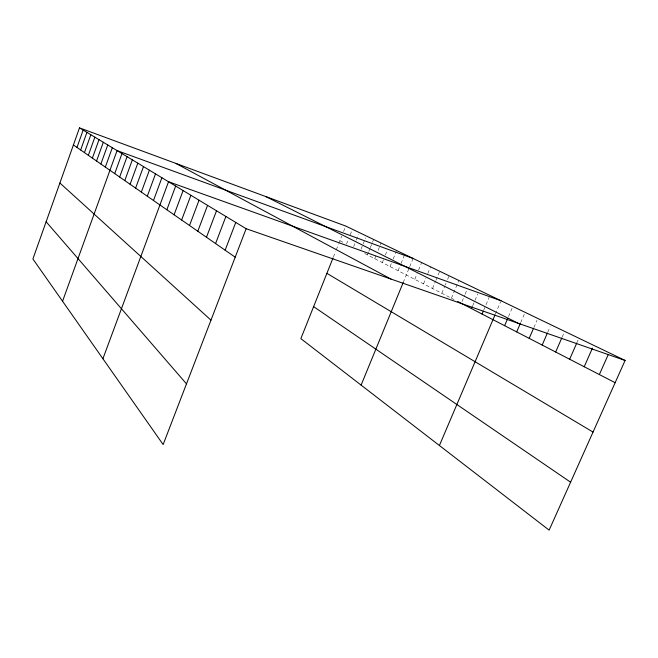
<?xml version="1.0" encoding="UTF-8"?>
<svg xmlns="http://www.w3.org/2000/svg" width="658" height="658" viewBox="0 0 658 658"><rect width="100%" height="100%" fill="white"/><g stroke="black" fill="none" stroke-linecap="round" stroke-linejoin="round"><path stroke-width="0.49" stroke-dasharray="3.29 2.47" d="M333.384 257.056L335.555 251.611M336.279 249.793L338.451 244.34M338.812 243.435L341.724 236.123M343.55 231.55L345.746 226.056M346.503 244.11L348.353 239.471M350.212 234.84L352.433 229.272M353.659 246.668L355.92 241.034M356.291 240.096L358.552 234.462M361.003 249.292L365.601 237.875M367.394 254.885L368.488 252.162M368.858 251.257L369.952 248.535M370.322 247.63L373.612 239.463M374.739 258.676L375.858 255.921M378.095 250.402L379.954 245.812M380.324 244.891L381.064 243.049M382.298 262.575L383.433 259.778M385.325 255.123L387.217 250.468M390.071 266.589L391.609 262.805M393.155 259.03L396.231 251.471M398.074 270.718L400.664 264.384M401.026 263.48L404.728 254.432M403.198 282.529L409.317 267.625M409.695 266.704L413.084 258.454M414.787 279.337L417.082 273.753M418.62 270.035L421.679 262.591M423.522 283.845L425.866 278.178M427.815 273.465L430.546 266.852M432.528 288.492L435.538 281.229M435.917 280.324L439.684 271.252M441.814 293.287L444.89 285.917M445.269 284.996L446.042 283.154M447.572 279.469L449.11 275.784M451.404 298.23L458.832 280.464M462.048 301.529L464.704 295.212M465.083 294.315L466.596 290.704M472.666 305.855L474.599 301.274M474.986 300.361L477.692 293.945M483.646 310.329L485.62 305.674M486.015 304.744L489.165 297.301M495.4 314.006L500.631 301.709M508.544 316.531L512.459 307.368M520.692 322.593L524.303 314.203M533.893 327.503L537.018 320.265M547.777 332.158L550.178 326.639M562.203 337.003L564.251 332.315M577.28 341.872L578.086 340.046M339.898 240.705L344.85 243.254M364.713 253.503L454.102 299.62"/><path stroke-width="0.99" d="M79.486 127.858L32.9 258.981L163.143 444.561L246.141 228.713L79.486 127.858L345.746 226.056L625.1 360.452L549.134 530.142L300.854 338.64L333.022 257.961M76.978 147.433L83.155 130.078M80.654 149.983L86.93 132.365M84.446 152.607L90.837 134.726M88.353 155.321L94.859 137.16M92.391 158.126L99.013 139.677M96.562 161.013L103.298 142.276M100.871 164.007L107.739 144.957M105.329 167.099L112.321 147.729M62.559 301.241L117.066 150.6L413.084 258.454M114.714 173.605L121.977 153.577M119.657 177.035L127.068 156.653M124.781 180.588L132.34 159.845M130.095 184.273L137.81 163.159M135.614 188.098L143.493 166.597M141.338 192.07L149.391 170.167M147.293 196.199L155.518 173.876M153.487 200.493L161.901 177.734M102.911 358.733L168.538 181.748L501.034 300.764M166.852 209.77L175.67 186.066M174.074 214.779L183.113 190.573M181.633 220.019L190.902 195.286M189.529 225.497L199.045 200.213M197.803 231.238L207.566 205.37M206.472 237.25L216.515 210.782M215.577 243.567L225.9 216.466M225.135 250.196L235.761 222.437M361.102 385.111L403.198 282.529M471.515 308.602L472.288 306.768M482.067 314.047L483.252 311.259M439.412 445.515L494.997 314.952M504.628 325.685L507.762 318.357M516.686 331.912L520.297 323.522M529.197 338.36L533.498 328.408M542.176 345.055L547.382 333.08M555.648 352.014L561.8 337.941M569.647 359.235L576.877 342.785M584.214 366.745L592.439 348.123M599.364 374.558L608.255 354.555M246.141 228.713L625.1 360.452M265.964 196.635L518.34 323.341M457.697 301.471L615.14 382.701M175.826 163.39L390.959 279.058M326.894 273.333L593.031 432.076M313.619 306.628L570.593 482.199M73.408 144.957L235.194 257.171M59.894 182.998L210.979 320.158M46.126 221.762L186.485 383.861"/></g></svg>
